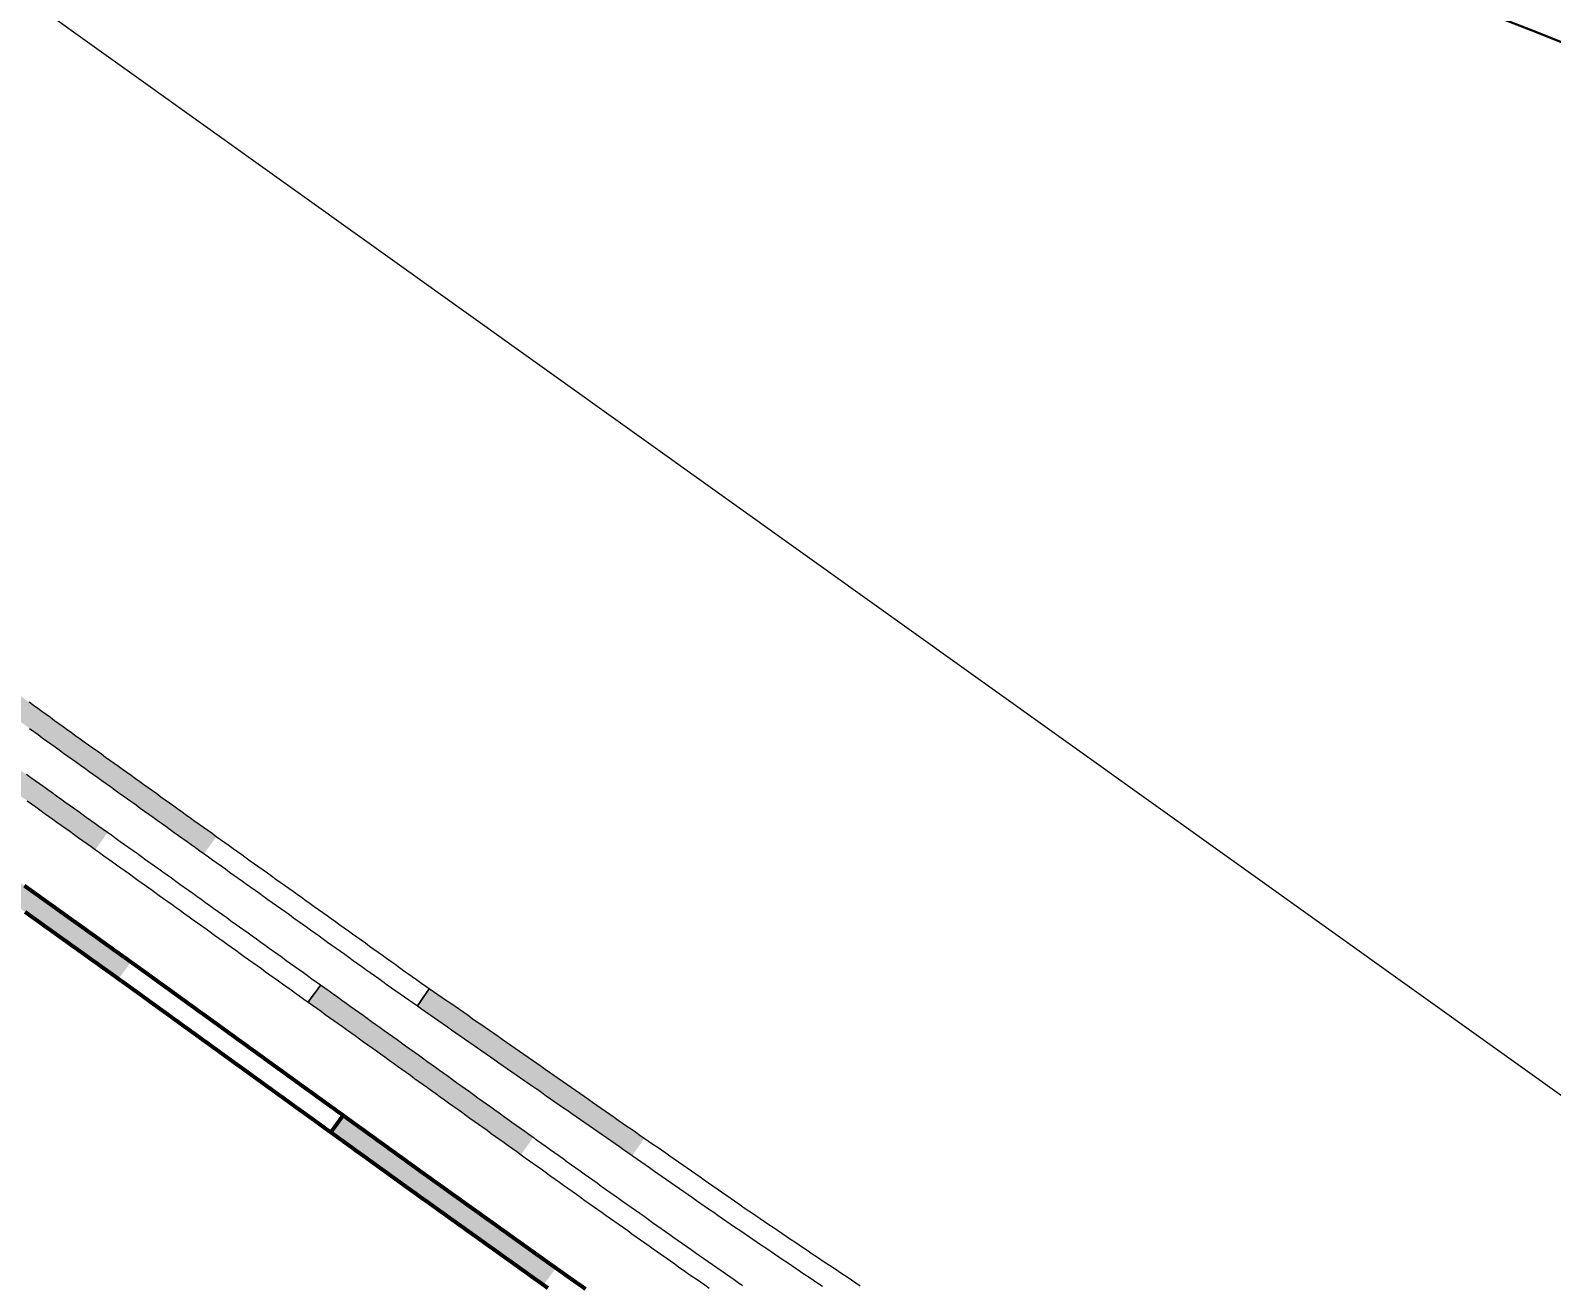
# Model space of a CAD drawing. Header units: inches. Extents: x 36473197 to 36486087, y 3899343 to 3911260.
# Drawn here: x 36483505.3 to 36483621.5, y 3904587.4 to 3904683.3 of the extents above; entities that cross this region are included whole.
import ezdxf

# ---------------------------------------------------------------- set-up
doc = ezdxf.new("R2010")
doc.units = ezdxf.units.IN
doc.header["$MEASUREMENT"] = 0
doc.layers.get('0').update_dxf_attribs({"lineweight": 0})
doc.layers.get('Defpoints').update_dxf_attribs({"lineweight": 0})
doc.layers.add('保护煤柱', color=7, linetype='Continuous', lineweight=0, true_color=0xff0042)
for name, color, linetype, lineweight in [('四盘区辅运巷', 7, 'Continuous', 0), ('西平正线', 7, 'Continuous', 0), ('钻孔', 7, 'Continuous', 0)]:
    doc.layers.add(name, color=color, linetype=linetype, lineweight=lineweight)
doc.styles.add('仿宋', font='simfang.ttf')
doc.linetypes.add('保护煤柱', pattern='A,0.0195,-0.001,[6,西北矿业高家堡煤矿2022年采掘接续图(2022.8.14).shx,S=1.01575e-06,R=0,X=0,Y=0],0.0195', length=0.04)
doc.linetypes.add('铁路', pattern='A,-0.01,[9,西北矿业高家堡煤矿2022年采掘接续图(2022.8.14).shx,S=1.5748e-06,R=0,X=0,Y=0.0004],-0.01,[10,西北矿业高家堡煤矿2022年采掘接续图(2022.8.14).shx,S=1.5748e-06,R=0,X=0,Y=0.0004]', length=0.02)
doc.dimstyles.get("Standard").update_dxf_attribs({"dimtxt": 30, "dimasz": 20, "dimexe": 0.18, "dimexo": 0.0625, "dimgap": 0.09, "dimtad": 1, "dimdec": 0, "dimzin": 0, "dimdsep": 46, "dimtxsty": '仿宋', "dimcen": 0.09, "dimclrd": 150, "dimclre": 150, "dimadec": 0, "dimazin": 0, "dimtfac": 1, "dimtdec": 0, "dimtofl": 0, "dimtmove": 0, "dimatfit": 3, "dimfxl": 1, "dimtolj": 1, "dimtzin": 0, "dimlwd": 0, "dimarcsym": 0})

# ---------------------------------------------------------------- blocks, each defined once
blk = doc.blocks.new('lr_block_12_1')
for points in [[(812.52, 102.39), (812.2, 102.63), (811.87, 102.86), (811.55, 103.09), (811.22, 103.32), (810.9, 103.56), (810.57, 103.79), (810.25, 104.02), (809.92, 104.26), (809.6, 104.49), (809.27, 104.72), (808.95, 104.96), (808.62, 105.19), (808.3, 105.42), (807.97, 105.65), (807.64, 105.89), (807.32, 106.12), (806.99, 106.35), (806.67, 106.59), (806.34, 106.82), (806.02, 107.05), (805.69, 107.28), (805.37, 107.52), (805.04, 107.75), (804.72, 107.98), (804.39, 108.22), (804.07, 108.45), (803.74, 108.68), (803.42, 108.91), (803.09, 109.15), (802.77, 109.38), (802.44, 109.61), (802.12, 109.85), (801.79, 110.08), (801.47, 110.31), (801.14, 110.54), (800.81, 110.78), (800.49, 111.01), (800.16, 111.24), (799.84, 111.48), (799.51, 111.71), (799.19, 111.94), (798.86, 112.17), (798.54, 112.41), (798.21, 112.64), (797.89, 112.87), (797.56, 113.11), (797.24, 113.34), (796.91, 113.57), (796.59, 113.8), (796.26, 114.04), (796.03, 113.71), (795.8, 113.39), (795.56, 113.06), (795.33, 112.74), (795.66, 112.5), (795.98, 112.27), (796.31, 112.04), (796.63, 111.8), (796.96, 111.57), (797.28, 111.34), (797.61, 111.11), (797.93, 110.87), (798.26, 110.64), (798.58, 110.41), (798.91, 110.17), (799.23, 109.94), (799.56, 109.71), (799.88, 109.48), (800.21, 109.24), (800.53, 109.01), (800.86, 108.78), (801.18, 108.54), (801.51, 108.31), (801.83, 108.08), (802.16, 107.85), (802.49, 107.61), (802.81, 107.38), (803.14, 107.15), (803.46, 106.91), (803.79, 106.68), (804.11, 106.45), (804.44, 106.22), (804.76, 105.98), (805.09, 105.75), (805.41, 105.52), (805.74, 105.28), (806.06, 105.05), (806.39, 104.82), (806.71, 104.59), (807.04, 104.35), (807.36, 104.12), (807.69, 103.89), (808.01, 103.65), (808.34, 103.42), (808.66, 103.19), (808.99, 102.96), (809.31, 102.72), (809.64, 102.49), (809.97, 102.26), (810.29, 102.02), (810.62, 101.79), (810.94, 101.56), (811.27, 101.33), (811.59, 101.09), (811.82, 101.42), (812.06, 101.74), (812.29, 102.07)], [(844.98, 79.02), (844.66, 79.25), (844.33, 79.48), (844, 79.72), (843.68, 79.95), (843.35, 80.18), (843.03, 80.41), (842.7, 80.65), (842.38, 80.88), (842.05, 81.11), (841.73, 81.34), (841.4, 81.58), (841.08, 81.81), (840.75, 82.04), (840.43, 82.28), (840.1, 82.51), (839.77, 82.74), (839.45, 82.97), (839.12, 83.21), (838.8, 83.44), (838.47, 83.67), (838.15, 83.9), (837.82, 84.14), (837.5, 84.37), (837.17, 84.6), (836.85, 84.83), (836.52, 85.07), (836.2, 85.3), (835.87, 85.53), (835.55, 85.76), (835.22, 86), (834.89, 86.23), (834.57, 86.46), (834.25, 86.7), (833.92, 86.93), (833.6, 87.16), (833.28, 87.4), (832.95, 87.63), (832.63, 87.87), (832.3, 88.1), (831.98, 88.34), (831.65, 88.57), (831.33, 88.8), (831.01, 89.04), (830.68, 89.27), (830.36, 89.51), (830.03, 89.74), (829.71, 89.97), (829.38, 90.21), (829.06, 90.44), (828.74, 90.68), (828.5, 90.35), (828.27, 90.03), (828.03, 89.7), (827.8, 89.38), (828.12, 89.15), (828.45, 88.91), (828.77, 88.68), (829.1, 88.44), (829.42, 88.21), (829.74, 87.97), (830.07, 87.74), (830.39, 87.51), (830.72, 87.27), (831.04, 87.04), (831.37, 86.8), (831.69, 86.57), (832.01, 86.34), (832.34, 86.1), (832.66, 85.87), (832.99, 85.63), (833.31, 85.4), (833.64, 85.16), (833.96, 84.93), (834.29, 84.7), (834.61, 84.46), (834.94, 84.23), (835.27, 84), (835.59, 83.77), (835.92, 83.53), (836.24, 83.3), (836.57, 83.07), (836.89, 82.83), (837.22, 82.6), (837.54, 82.37), (837.87, 82.14), (838.19, 81.9), (838.52, 81.67), (838.84, 81.44), (839.17, 81.21), (839.5, 80.97), (839.82, 80.74), (840.15, 80.51), (840.47, 80.28), (840.8, 80.04), (841.12, 79.81), (841.45, 79.58), (841.77, 79.35), (842.1, 79.11), (842.42, 78.88), (842.75, 78.65), (843.07, 78.41), (843.4, 78.18), (843.73, 77.95), (844.05, 77.72), (844.28, 78.04), (844.52, 78.37), (844.75, 78.69)]]:
    blk.add_hatch(color=7).paths.add_polyline_path(points, flags=17)
at = {"color": 7, "const_width": 0.3}
for points in [[(828.74, 90.68), (828.41, 90.91), (828.09, 91.15), (827.76, 91.38), (827.44, 91.61), (827.11, 91.85), (826.79, 92.08), (826.47, 92.32), (826.14, 92.55), (825.82, 92.78), (825.49, 93.02), (825.17, 93.25), (824.84, 93.49), (824.52, 93.72), (824.2, 93.96), (823.87, 94.19), (823.55, 94.42), (823.22, 94.66), (822.9, 94.89), (822.58, 95.13), (822.25, 95.36), (821.93, 95.6), (821.6, 95.83), (821.28, 96.07), (820.96, 96.3), (820.63, 96.53), (820.31, 96.77), (819.98, 97), (819.66, 97.24), (819.34, 97.47), (819.01, 97.71), (818.69, 97.94), (818.36, 98.18), (818.04, 98.41), (817.71, 98.64), (817.39, 98.88), (817.07, 99.11), (816.74, 99.35), (816.42, 99.58), (816.09, 99.82), (815.77, 100.05), (815.45, 100.29), (815.12, 100.52), (814.8, 100.75), (814.47, 100.99), (814.15, 101.22), (813.83, 101.46), (813.5, 101.69), (813.17, 101.93), (812.85, 102.16), (812.52, 102.39), (812.2, 102.63), (811.87, 102.86), (811.55, 103.09), (811.22, 103.32), (810.9, 103.56), (810.57, 103.79), (810.25, 104.02), (809.92, 104.26), (809.6, 104.49), (809.27, 104.72), (808.95, 104.96), (808.62, 105.19), (808.3, 105.42), (807.97, 105.65), (807.64, 105.89), (807.32, 106.12), (806.99, 106.35), (806.67, 106.59), (806.34, 106.82), (806.02, 107.05), (805.69, 107.28), (805.37, 107.52), (805.04, 107.75), (804.72, 107.98), (804.39, 108.22)], [(804.44, 106.22), (804.76, 105.98), (805.09, 105.75), (805.41, 105.52), (805.74, 105.28), (806.06, 105.05), (806.39, 104.82), (806.71, 104.59), (807.04, 104.35), (807.36, 104.12), (807.69, 103.89), (808.01, 103.65), (808.34, 103.42), (808.66, 103.19), (808.99, 102.96), (809.31, 102.72), (809.64, 102.49), (809.97, 102.26), (810.29, 102.02), (810.62, 101.79), (810.94, 101.56), (811.27, 101.33), (811.59, 101.09), (811.92, 100.86), (812.24, 100.63), (812.57, 100.39), (812.89, 100.16), (813.21, 99.93), (813.54, 99.69), (813.86, 99.46), (814.18, 99.22), (814.51, 98.99), (814.83, 98.75), (815.16, 98.52), (815.48, 98.29), (815.8, 98.05), (816.13, 97.82), (816.45, 97.58), (816.78, 97.35), (817.1, 97.11), (817.43, 96.88), (817.75, 96.64), (818.07, 96.41), (818.4, 96.18), (818.72, 95.94), (819.05, 95.71), (819.37, 95.47), (819.69, 95.24), (820.02, 95), (820.34, 94.77), (820.67, 94.53), (820.99, 94.3), (821.31, 94.07), (821.64, 93.83), (821.96, 93.6), (822.29, 93.36), (822.61, 93.13), (822.93, 92.89), (823.26, 92.66), (823.58, 92.42), (823.91, 92.19), (824.23, 91.96), (824.56, 91.72), (824.88, 91.49), (825.2, 91.25), (825.53, 91.02), (825.85, 90.79), (826.18, 90.55), (826.5, 90.32), (826.83, 90.08), (827.15, 89.85), (827.47, 89.61), (827.8, 89.38), (828.03, 89.7), (828.27, 90.03), (828.5, 90.35), (828.74, 90.68)], [(847.26, 77.41), (846.94, 77.64), (846.61, 77.87), (846.28, 78.1), (845.95, 78.33), (845.63, 78.56), (845.31, 78.79), (844.98, 79.02), (844.66, 79.25), (844.33, 79.48), (844, 79.72), (843.68, 79.95), (843.35, 80.18), (843.03, 80.41), (842.7, 80.65), (842.38, 80.88), (842.05, 81.11), (841.73, 81.34), (841.4, 81.58), (841.08, 81.81), (840.75, 82.04), (840.43, 82.28), (840.1, 82.51), (839.77, 82.74), (839.45, 82.97), (839.12, 83.21), (838.8, 83.44), (838.47, 83.67), (838.15, 83.9), (837.82, 84.14), (837.5, 84.37), (837.17, 84.6), (836.85, 84.83), (836.52, 85.07), (836.2, 85.3), (835.87, 85.53), (835.55, 85.76), (835.22, 86), (834.89, 86.23), (834.57, 86.46), (834.25, 86.7), (833.92, 86.93), (833.6, 87.16), (833.28, 87.4), (832.95, 87.63), (832.63, 87.87), (832.3, 88.1), (831.98, 88.34), (831.65, 88.57), (831.33, 88.8), (831.01, 89.04), (830.68, 89.27), (830.36, 89.51), (830.03, 89.74), (829.71, 89.97), (829.38, 90.21), (829.06, 90.44), (828.74, 90.68), (828.5, 90.35), (828.27, 90.03), (828.03, 89.7), (827.8, 89.38), (828.12, 89.15), (828.45, 88.91), (828.77, 88.68), (829.1, 88.44), (829.42, 88.21), (829.74, 87.97), (830.07, 87.74), (830.39, 87.51), (830.72, 87.27), (831.04, 87.04), (831.37, 86.8), (831.69, 86.57), (832.01, 86.34), (832.34, 86.1), (832.66, 85.87), (832.99, 85.63), (833.31, 85.4), (833.64, 85.16), (833.96, 84.93), (834.29, 84.7), (834.61, 84.46), (834.94, 84.23), (835.27, 84), (835.59, 83.77), (835.92, 83.53), (836.24, 83.3), (836.57, 83.07), (836.89, 82.83), (837.22, 82.6), (837.54, 82.37), (837.87, 82.14), (838.19, 81.9), (838.52, 81.67), (838.84, 81.44), (839.17, 81.21), (839.5, 80.97), (839.82, 80.74), (840.15, 80.51), (840.47, 80.28), (840.8, 80.04), (841.12, 79.81), (841.45, 79.58), (841.77, 79.35), (842.1, 79.11), (842.42, 78.88), (842.75, 78.65), (843.07, 78.41), (843.4, 78.18), (843.73, 77.95), (844.05, 77.72), (844.38, 77.48)]]:
    blk.add_lwpolyline(points, dxfattribs=at)
blk = doc.blocks.new('*D205')
at = {"layer": 'Defpoints', "color": 0, "transparency": 16777216}
for p in [(36485936.09, 3904772.87), (36482207.75, 3899448.44), (36482358.83, 3899342.66)]:
    blk.add_point(p, dxfattribs=at)
at = {"layer": '四盘区辅运巷', "color": 150, "lineweight": -2, "transparency": 16777216}
for p, q in [((36485936.14, 3904772.84), (36486087.31, 3904666.98)), ((36482207.81, 3899448.41), (36482358.98, 3899342.55))]:
    blk.add_line(p, q, dxfattribs=at)
at = {"layer": '四盘区辅运巷', "color": 150, "lineweight": 0, "transparency": 16777216}
blk.add_line((36486075.69, 3904650.7), (36482370.3, 3899359.04), dxfattribs=at)
at = {"layer": '四盘区辅运巷', "color": 150, "transparency": 16777216}
for points in [[(36486072.96, 3904652.61), (36486078.42, 3904648.79), (36486087.16, 3904667.08)], [(36482367.57, 3899360.95), (36482373.03, 3899357.13), (36482358.83, 3899342.66)]]:
    blk.add_solid(points, dxfattribs=at)
at = {"layer": '四盘区辅运巷', "color": 0, "transparency": 16777216, "insert": (36484210.49, 3902013.62), "char_height": 30, "attachment_point": 5, "rotation": 54.9991, "style": '仿宋'}
blk.add_mtext('\\A1;650', dxfattribs=at)

msp = doc.modelspace()

# ---------------------------------------------------------------- hatches: boundary and pattern name
at = {"layer": '西平正线'}
for points in [[(36483511.17, 3904621.99), (36483510.85, 3904622.22), (36483510.52, 3904622.45), (36483510.2, 3904622.69), (36483509.87, 3904622.92), (36483509.55, 3904623.15), (36483509.22, 3904623.39), (36483508.9, 3904623.62), (36483508.57, 3904623.85), (36483508.25, 3904624.09), (36483507.92, 3904624.32), (36483507.6, 3904624.55), (36483507.27, 3904624.78), (36483506.95, 3904625.02), (36483506.62, 3904625.25), (36483506.3, 3904625.48), (36483505.97, 3904625.72), (36483505.65, 3904625.95), (36483505.32, 3904626.18), (36483504.99, 3904626.42), (36483504.67, 3904626.65), (36483504.34, 3904626.88), (36483504.02, 3904627.11), (36483503.69, 3904627.35), (36483503.37, 3904627.58), (36483503.04, 3904627.81), (36483502.72, 3904628.05), (36483502.39, 3904628.28), (36483502.07, 3904628.51), (36483501.74, 3904628.74), (36483501.42, 3904628.98), (36483501.09, 3904629.21), (36483500.77, 3904629.44), (36483500.44, 3904629.68), (36483500.12, 3904629.91), (36483499.79, 3904630.14), (36483499.47, 3904630.38), (36483499.14, 3904630.61), (36483498.82, 3904630.84), (36483498.49, 3904631.07), (36483498.17, 3904631.31), (36483497.84, 3904631.54), (36483497.51, 3904631.77), (36483497.19, 3904632), (36483496.86, 3904632.24), (36483496.54, 3904632.47), (36483496.21, 3904632.7), (36483495.89, 3904632.94), (36483495.56, 3904633.17), (36483495.24, 3904633.4), (36483494.91, 3904633.63), (36483494.68, 3904633.31), (36483494.45, 3904632.98), (36483494.21, 3904632.66), (36483493.98, 3904632.33), (36483494.31, 3904632.1), (36483494.63, 3904631.87), (36483494.96, 3904631.63), (36483495.28, 3904631.4), (36483495.61, 3904631.17), (36483495.93, 3904630.94), (36483496.26, 3904630.7), (36483496.58, 3904630.47), (36483496.91, 3904630.24), (36483497.23, 3904630.01), (36483497.56, 3904629.77), (36483497.88, 3904629.54), (36483498.21, 3904629.31), (36483498.54, 3904629.07), (36483498.86, 3904628.84), (36483499.19, 3904628.61), (36483499.51, 3904628.38), (36483499.84, 3904628.14), (36483500.16, 3904627.91), (36483500.49, 3904627.68), (36483500.81, 3904627.44), (36483501.14, 3904627.21), (36483501.46, 3904626.98), (36483501.79, 3904626.75), (36483502.11, 3904626.51), (36483502.44, 3904626.28), (36483502.76, 3904626.05), (36483503.09, 3904625.81), (36483503.41, 3904625.58), (36483503.74, 3904625.35), (36483504.06, 3904625.11), (36483504.39, 3904624.88), (36483504.71, 3904624.65), (36483505.04, 3904624.42), (36483505.36, 3904624.18), (36483505.69, 3904623.95), (36483506.01, 3904623.72), (36483506.34, 3904623.48), (36483506.66, 3904623.25), (36483506.99, 3904623.02), (36483507.31, 3904622.78), (36483507.64, 3904622.55), (36483507.96, 3904622.32), (36483508.29, 3904622.09), (36483508.62, 3904621.85), (36483508.94, 3904621.62), (36483509.27, 3904621.39), (36483509.59, 3904621.15), (36483509.92, 3904620.92), (36483510.24, 3904620.69), (36483510.47, 3904621.01), (36483510.71, 3904621.34), (36483510.94, 3904621.66)], [(36483519.48, 3904621.68), (36483519.16, 3904621.91), (36483518.83, 3904622.15), (36483518.51, 3904622.38), (36483518.18, 3904622.61), (36483517.85, 3904622.85), (36483517.53, 3904623.08), (36483517.2, 3904623.31), (36483516.88, 3904623.54), (36483516.55, 3904623.78), (36483516.23, 3904624.01), (36483515.9, 3904624.24), (36483515.58, 3904624.48), (36483515.25, 3904624.71), (36483514.93, 3904624.94), (36483514.6, 3904625.17), (36483514.28, 3904625.41), (36483513.95, 3904625.64), (36483513.63, 3904625.87), (36483513.3, 3904626.1), (36483512.97, 3904626.34), (36483512.65, 3904626.57), (36483512.32, 3904626.8), (36483512, 3904627.04), (36483511.67, 3904627.27), (36483511.35, 3904627.5), (36483511.02, 3904627.73), (36483510.7, 3904627.97), (36483510.37, 3904628.2), (36483510.05, 3904628.43), (36483509.72, 3904628.66), (36483509.4, 3904628.9), (36483509.08, 3904629.13), (36483508.75, 3904629.36), (36483508.43, 3904629.6), (36483508.1, 3904629.83), (36483507.78, 3904630.07), (36483507.46, 3904630.3), (36483507.13, 3904630.54), (36483506.81, 3904630.77), (36483506.49, 3904631.01), (36483506.16, 3904631.24), (36483505.84, 3904631.48), (36483505.51, 3904631.71), (36483505.19, 3904631.95), (36483504.87, 3904632.18), (36483504.54, 3904632.42), (36483504.22, 3904632.65), (36483503.89, 3904632.88), (36483503.57, 3904633.12), (36483503.25, 3904633.35), (36483503.01, 3904633.03), (36483502.78, 3904632.71), (36483502.54, 3904632.38), (36483502.31, 3904632.06), (36483502.63, 3904631.82), (36483502.96, 3904631.59), (36483503.28, 3904631.35), (36483503.6, 3904631.12), (36483503.93, 3904630.89), (36483504.25, 3904630.65), (36483504.57, 3904630.42), (36483504.9, 3904630.18), (36483505.22, 3904629.95), (36483505.55, 3904629.71), (36483505.87, 3904629.48), (36483506.19, 3904629.24), (36483506.52, 3904629.01), (36483506.84, 3904628.77), (36483507.16, 3904628.54), (36483507.49, 3904628.3), (36483507.81, 3904628.07), (36483508.14, 3904627.83), (36483508.47, 3904627.6), (36483508.79, 3904627.36), (36483509.12, 3904627.13), (36483509.44, 3904626.9), (36483509.77, 3904626.66), (36483510.09, 3904626.43), (36483510.42, 3904626.2), (36483510.74, 3904625.97), (36483511.07, 3904625.73), (36483511.39, 3904625.5), (36483511.72, 3904625.27), (36483512.04, 3904625.04), (36483512.37, 3904624.8), (36483512.69, 3904624.57), (36483513.02, 3904624.34), (36483513.35, 3904624.1), (36483513.67, 3904623.87), (36483514, 3904623.64), (36483514.32, 3904623.41), (36483514.65, 3904623.17), (36483514.97, 3904622.94), (36483515.3, 3904622.71), (36483515.62, 3904622.48), (36483515.95, 3904622.24), (36483516.27, 3904622.01), (36483516.6, 3904621.78), (36483516.92, 3904621.54), (36483517.25, 3904621.31), (36483517.57, 3904621.08), (36483517.9, 3904620.85), (36483518.22, 3904620.61), (36483518.55, 3904620.38), (36483518.78, 3904620.71), (36483519.02, 3904621.03), (36483519.25, 3904621.36)], [(36483543.69, 3904598.7), (36483543.36, 3904598.93), (36483543.04, 3904599.16), (36483542.71, 3904599.39), (36483542.39, 3904599.63), (36483542.06, 3904599.86), (36483541.74, 3904600.09), (36483541.41, 3904600.32), (36483541.09, 3904600.56), (36483540.76, 3904600.79), (36483540.44, 3904601.02), (36483540.11, 3904601.26), (36483539.79, 3904601.49), (36483539.46, 3904601.72), (36483539.14, 3904601.96), (36483538.81, 3904602.19), (36483538.49, 3904602.42), (36483538.17, 3904602.66), (36483537.84, 3904602.89), (36483537.52, 3904603.12), (36483537.19, 3904603.36), (36483536.87, 3904603.59), (36483536.54, 3904603.82), (36483536.22, 3904604.06), (36483535.89, 3904604.29), (36483535.57, 3904604.52), (36483535.24, 3904604.76), (36483534.92, 3904604.99), (36483534.59, 3904605.22), (36483534.27, 3904605.46), (36483533.94, 3904605.69), (36483533.62, 3904605.92), (36483533.29, 3904606.16), (36483532.96, 3904606.39), (36483532.64, 3904606.62), (36483532.31, 3904606.86), (36483531.99, 3904607.09), (36483531.66, 3904607.32), (36483531.34, 3904607.55), (36483531.01, 3904607.79), (36483530.69, 3904608.02), (36483530.36, 3904608.25), (36483530.04, 3904608.48), (36483529.71, 3904608.72), (36483529.39, 3904608.95), (36483529.06, 3904609.18), (36483528.74, 3904609.42), (36483528.41, 3904609.65), (36483528.09, 3904609.88), (36483527.76, 3904610.11), (36483527.43, 3904610.35), (36483527.2, 3904610.02), (36483526.97, 3904609.7), (36483526.74, 3904609.37), (36483526.5, 3904609.05), (36483526.83, 3904608.81), (36483527.15, 3904608.58), (36483527.48, 3904608.35), (36483527.8, 3904608.11), (36483528.13, 3904607.88), (36483528.46, 3904607.65), (36483528.78, 3904607.42), (36483529.11, 3904607.18), (36483529.43, 3904606.95), (36483529.76, 3904606.72), (36483530.08, 3904606.49), (36483530.41, 3904606.25), (36483530.73, 3904606.02), (36483531.06, 3904605.79), (36483531.38, 3904605.55), (36483531.71, 3904605.32), (36483532.03, 3904605.09), (36483532.36, 3904604.86), (36483532.68, 3904604.62), (36483533.01, 3904604.39), (36483533.33, 3904604.16), (36483533.66, 3904603.92), (36483533.98, 3904603.69), (36483534.31, 3904603.46), (36483534.63, 3904603.22), (36483534.96, 3904602.99), (36483535.28, 3904602.76), (36483535.61, 3904602.52), (36483535.93, 3904602.29), (36483536.26, 3904602.06), (36483536.58, 3904601.82), (36483536.91, 3904601.59), (36483537.23, 3904601.36), (36483537.56, 3904601.12), (36483537.88, 3904600.89), (36483538.21, 3904600.66), (36483538.53, 3904600.42), (36483538.86, 3904600.19), (36483539.18, 3904599.96), (36483539.51, 3904599.72), (36483539.83, 3904599.49), (36483540.16, 3904599.26), (36483540.48, 3904599.02), (36483540.81, 3904598.79), (36483541.13, 3904598.56), (36483541.46, 3904598.32), (36483541.78, 3904598.09), (36483542.11, 3904597.86), (36483542.43, 3904597.63), (36483542.76, 3904597.39), (36483542.99, 3904597.72), (36483543.22, 3904598.04), (36483543.46, 3904598.37)], [(36483552.16, 3904598.64), (36483551.84, 3904598.87), (36483551.51, 3904599.1), (36483551.18, 3904599.33), (36483550.85, 3904599.55), (36483550.52, 3904599.78), (36483550.19, 3904600.01), (36483549.87, 3904600.24), (36483549.54, 3904600.47), (36483549.21, 3904600.7), (36483548.88, 3904600.93), (36483548.55, 3904601.15), (36483548.23, 3904601.38), (36483547.9, 3904601.61), (36483547.57, 3904601.84), (36483547.24, 3904602.07), (36483546.91, 3904602.3), (36483546.58, 3904602.53), (36483546.26, 3904602.75), (36483545.93, 3904602.98), (36483545.6, 3904603.21), (36483545.27, 3904603.44), (36483544.94, 3904603.67), (36483544.61, 3904603.9), (36483544.29, 3904604.13), (36483543.96, 3904604.35), (36483543.63, 3904604.58), (36483543.3, 3904604.81), (36483542.97, 3904605.04), (36483542.64, 3904605.27), (36483542.32, 3904605.5), (36483541.99, 3904605.73), (36483541.66, 3904605.95), (36483541.33, 3904606.18), (36483541, 3904606.41), (36483540.68, 3904606.64), (36483540.35, 3904606.87), (36483540.02, 3904607.1), (36483539.69, 3904607.33), (36483539.36, 3904607.55), (36483539.03, 3904607.78), (36483538.71, 3904608.01), (36483538.38, 3904608.24), (36483538.05, 3904608.47), (36483537.72, 3904608.7), (36483537.39, 3904608.93), (36483537.06, 3904609.15), (36483536.74, 3904609.38), (36483536.41, 3904609.61), (36483536.08, 3904609.84), (36483535.75, 3904610.07), (36483535.52, 3904609.74), (36483535.29, 3904609.41), (36483535.07, 3904609.08), (36483534.84, 3904608.76), (36483535.16, 3904608.53), (36483535.49, 3904608.3), (36483535.82, 3904608.07), (36483536.15, 3904607.84), (36483536.48, 3904607.61), (36483536.81, 3904607.38), (36483537.13, 3904607.16), (36483537.46, 3904606.93), (36483537.79, 3904606.7), (36483538.12, 3904606.47), (36483538.45, 3904606.24), (36483538.78, 3904606.01), (36483539.1, 3904605.78), (36483539.43, 3904605.56), (36483539.76, 3904605.33), (36483540.09, 3904605.1), (36483540.42, 3904604.87), (36483540.75, 3904604.64), (36483541.07, 3904604.41), (36483541.4, 3904604.18), (36483541.73, 3904603.96), (36483542.06, 3904603.73), (36483542.39, 3904603.5), (36483542.72, 3904603.27), (36483543.04, 3904603.04), (36483543.37, 3904602.81), (36483543.7, 3904602.58), (36483544.03, 3904602.36), (36483544.36, 3904602.13), (36483544.68, 3904601.9), (36483545.01, 3904601.67), (36483545.34, 3904601.44), (36483545.67, 3904601.21), (36483546, 3904600.98), (36483546.33, 3904600.76), (36483546.65, 3904600.53), (36483546.98, 3904600.3), (36483547.31, 3904600.07), (36483547.64, 3904599.84), (36483547.97, 3904599.61), (36483548.3, 3904599.38), (36483548.62, 3904599.16), (36483548.95, 3904598.93), (36483549.28, 3904598.7), (36483549.61, 3904598.47), (36483549.94, 3904598.24), (36483550.27, 3904598.01), (36483550.59, 3904597.78), (36483550.92, 3904597.56), (36483551.25, 3904597.33), (36483551.48, 3904597.66), (36483551.71, 3904597.98), (36483551.94, 3904598.31)]]:
    msp.add_hatch(color=7, dxfattribs=at).paths.add_polyline_path(points, flags=17)

# ---------------------------------------------------------------- linework, layer by layer
at = {"layer": '保护煤柱', "color": 1, "linetype": '保护煤柱', "lineweight": 30, "ltscale": 3750, "true_color": 0xff0000}
msp.add_arc((36483469.79, 3904301.87, -0.2), 409.89, 20.0688, 110.5483, dxfattribs=at)
at = {"layer": '西平正线', "color": 7, "linetype": 'Continuous', "lineweight": 0, "flags": 128}
for points in [[(36483535.75, 3904610.07), (36483535.42, 3904610.3), (36483535.09, 3904610.53), (36483534.77, 3904610.75), (36483534.44, 3904610.98), (36483534.12, 3904611.21), (36483533.79, 3904611.44), (36483533.47, 3904611.67), (36483533.14, 3904611.91), (36483532.82, 3904612.14), (36483532.49, 3904612.37), (36483532.17, 3904612.61), (36483531.84, 3904612.84), (36483531.52, 3904613.07), (36483531.19, 3904613.3), (36483530.87, 3904613.54), (36483530.54, 3904613.77), (36483530.22, 3904614), (36483529.89, 3904614.23), (36483529.57, 3904614.47), (36483529.24, 3904614.7), (36483528.92, 3904614.93), (36483528.59, 3904615.17), (36483528.26, 3904615.4), (36483527.94, 3904615.63), (36483527.61, 3904615.86), (36483527.29, 3904616.1), (36483526.96, 3904616.33), (36483526.64, 3904616.56), (36483526.31, 3904616.79), (36483525.99, 3904617.03), (36483525.66, 3904617.26), (36483525.34, 3904617.49), (36483525.01, 3904617.73), (36483524.69, 3904617.96), (36483524.36, 3904618.19), (36483524.04, 3904618.42), (36483523.71, 3904618.66), (36483523.38, 3904618.89), (36483523.06, 3904619.12), (36483522.73, 3904619.35), (36483522.41, 3904619.59), (36483522.08, 3904619.82), (36483521.76, 3904620.05), (36483521.43, 3904620.29), (36483521.11, 3904620.52), (36483520.78, 3904620.75), (36483520.46, 3904620.98), (36483520.13, 3904621.22), (36483519.81, 3904621.45), (36483519.48, 3904621.68), (36483519.16, 3904621.91), (36483518.83, 3904622.15), (36483518.51, 3904622.38), (36483518.18, 3904622.61), (36483517.85, 3904622.85), (36483517.53, 3904623.08), (36483517.2, 3904623.31), (36483516.88, 3904623.54), (36483516.55, 3904623.78), (36483516.23, 3904624.01), (36483515.9, 3904624.24), (36483515.58, 3904624.48), (36483515.25, 3904624.71), (36483514.93, 3904624.94), (36483514.6, 3904625.17), (36483514.28, 3904625.41), (36483513.95, 3904625.64), (36483513.63, 3904625.87), (36483513.3, 3904626.1), (36483512.97, 3904626.34), (36483512.65, 3904626.57), (36483512.32, 3904626.8), (36483512, 3904627.04), (36483511.67, 3904627.27), (36483511.35, 3904627.5), (36483511.02, 3904627.73), (36483510.7, 3904627.97), (36483510.37, 3904628.2), (36483510.05, 3904628.43), (36483509.72, 3904628.66), (36483509.4, 3904628.9), (36483509.08, 3904629.13), (36483508.75, 3904629.36), (36483508.43, 3904629.6), (36483508.1, 3904629.83), (36483507.78, 3904630.07), (36483507.46, 3904630.3), (36483507.13, 3904630.54), (36483506.81, 3904630.77), (36483506.49, 3904631.01), (36483506.16, 3904631.24), (36483505.84, 3904631.48), (36483505.51, 3904631.71), (36483505.19, 3904631.95)], [(36483505.22, 3904629.95), (36483505.55, 3904629.71), (36483505.87, 3904629.48), (36483506.19, 3904629.24), (36483506.52, 3904629.01), (36483506.84, 3904628.77), (36483507.16, 3904628.54), (36483507.49, 3904628.3), (36483507.81, 3904628.07), (36483508.14, 3904627.83), (36483508.47, 3904627.6), (36483508.79, 3904627.36), (36483509.12, 3904627.13), (36483509.44, 3904626.9), (36483509.77, 3904626.66), (36483510.09, 3904626.43), (36483510.42, 3904626.2), (36483510.74, 3904625.97), (36483511.07, 3904625.73), (36483511.39, 3904625.5), (36483511.72, 3904625.27), (36483512.04, 3904625.04), (36483512.37, 3904624.8), (36483512.69, 3904624.57), (36483513.02, 3904624.34), (36483513.35, 3904624.1), (36483513.67, 3904623.87), (36483514, 3904623.64), (36483514.32, 3904623.41), (36483514.65, 3904623.17), (36483514.97, 3904622.94), (36483515.3, 3904622.71), (36483515.62, 3904622.48), (36483515.95, 3904622.24), (36483516.27, 3904622.01), (36483516.6, 3904621.78), (36483516.92, 3904621.54), (36483517.25, 3904621.31), (36483517.57, 3904621.08), (36483517.9, 3904620.85), (36483518.22, 3904620.61), (36483518.55, 3904620.38), (36483518.88, 3904620.15), (36483519.2, 3904619.92), (36483519.53, 3904619.68), (36483519.85, 3904619.45), (36483520.18, 3904619.22), (36483520.5, 3904618.98), (36483520.83, 3904618.75), (36483521.15, 3904618.52), (36483521.48, 3904618.29), (36483521.8, 3904618.05), (36483522.13, 3904617.82), (36483522.45, 3904617.59), (36483522.78, 3904617.36), (36483523.1, 3904617.12), (36483523.43, 3904616.89), (36483523.76, 3904616.66), (36483524.08, 3904616.42), (36483524.41, 3904616.19), (36483524.73, 3904615.96), (36483525.06, 3904615.73), (36483525.38, 3904615.49), (36483525.71, 3904615.26), (36483526.03, 3904615.03), (36483526.36, 3904614.79), (36483526.68, 3904614.56), (36483527.01, 3904614.33), (36483527.33, 3904614.1), (36483527.66, 3904613.86), (36483527.98, 3904613.63), (36483528.31, 3904613.4), (36483528.63, 3904613.17), (36483528.96, 3904612.93), (36483529.29, 3904612.7), (36483529.61, 3904612.47), (36483529.94, 3904612.23), (36483530.26, 3904612), (36483530.59, 3904611.77), (36483530.91, 3904611.54), (36483531.24, 3904611.3), (36483531.56, 3904611.07), (36483531.89, 3904610.84), (36483532.21, 3904610.61), (36483532.54, 3904610.37), (36483532.86, 3904610.14), (36483533.19, 3904609.91), (36483533.52, 3904609.67), (36483533.85, 3904609.44), (36483534.18, 3904609.21), (36483534.51, 3904608.98), (36483534.84, 3904608.76), (36483535.07, 3904609.08), (36483535.29, 3904609.41), (36483535.52, 3904609.74), (36483535.75, 3904610.07)], [(36483527.43, 3904610.35), (36483527.11, 3904610.58), (36483526.78, 3904610.81), (36483526.46, 3904611.05), (36483526.13, 3904611.28), (36483525.81, 3904611.51), (36483525.48, 3904611.74), (36483525.16, 3904611.98), (36483524.83, 3904612.21), (36483524.51, 3904612.44), (36483524.18, 3904612.68), (36483523.86, 3904612.91), (36483523.53, 3904613.14), (36483523.21, 3904613.37), (36483522.88, 3904613.61), (36483522.56, 3904613.84), (36483522.23, 3904614.07), (36483521.91, 3904614.3), (36483521.58, 3904614.54), (36483521.25, 3904614.77), (36483520.93, 3904615), (36483520.6, 3904615.24), (36483520.28, 3904615.47), (36483519.95, 3904615.7), (36483519.63, 3904615.93), (36483519.3, 3904616.17), (36483518.98, 3904616.4), (36483518.65, 3904616.63), (36483518.33, 3904616.87), (36483518, 3904617.1), (36483517.68, 3904617.33), (36483517.35, 3904617.56), (36483517.03, 3904617.8), (36483516.7, 3904618.03), (36483516.38, 3904618.26), (36483516.05, 3904618.5), (36483515.73, 3904618.73), (36483515.4, 3904618.96), (36483515.08, 3904619.19), (36483514.75, 3904619.43), (36483514.42, 3904619.66), (36483514.1, 3904619.89), (36483513.77, 3904620.13), (36483513.45, 3904620.36), (36483513.12, 3904620.59), (36483512.8, 3904620.82), (36483512.47, 3904621.06), (36483512.15, 3904621.29), (36483511.82, 3904621.52), (36483511.5, 3904621.76), (36483511.17, 3904621.99), (36483510.85, 3904622.22), (36483510.52, 3904622.45), (36483510.2, 3904622.69), (36483509.87, 3904622.92), (36483509.55, 3904623.15), (36483509.22, 3904623.39), (36483508.9, 3904623.62), (36483508.57, 3904623.85), (36483508.25, 3904624.09), (36483507.92, 3904624.32), (36483507.6, 3904624.55), (36483507.27, 3904624.78), (36483506.95, 3904625.02), (36483506.62, 3904625.25), (36483506.3, 3904625.48), (36483505.97, 3904625.72), (36483505.65, 3904625.95), (36483505.32, 3904626.18), (36483504.99, 3904626.42)], [(36483505.04, 3904624.42), (36483505.36, 3904624.18), (36483505.69, 3904623.95), (36483506.01, 3904623.72), (36483506.34, 3904623.48), (36483506.66, 3904623.25), (36483506.99, 3904623.02), (36483507.31, 3904622.78), (36483507.64, 3904622.55), (36483507.96, 3904622.32), (36483508.29, 3904622.09), (36483508.62, 3904621.85), (36483508.94, 3904621.62), (36483509.27, 3904621.39), (36483509.59, 3904621.15), (36483509.92, 3904620.92), (36483510.24, 3904620.69), (36483510.57, 3904620.46), (36483510.89, 3904620.22), (36483511.22, 3904619.99), (36483511.54, 3904619.76), (36483511.87, 3904619.52), (36483512.19, 3904619.29), (36483512.52, 3904619.06), (36483512.84, 3904618.83), (36483513.17, 3904618.59), (36483513.49, 3904618.36), (36483513.82, 3904618.13), (36483514.14, 3904617.89), (36483514.47, 3904617.66), (36483514.79, 3904617.43), (36483515.12, 3904617.2), (36483515.44, 3904616.96), (36483515.77, 3904616.73), (36483516.1, 3904616.5), (36483516.42, 3904616.26), (36483516.75, 3904616.03), (36483517.07, 3904615.8), (36483517.4, 3904615.57), (36483517.72, 3904615.33), (36483518.05, 3904615.1), (36483518.37, 3904614.87), (36483518.7, 3904614.63), (36483519.02, 3904614.4), (36483519.35, 3904614.17), (36483519.67, 3904613.94), (36483520, 3904613.7), (36483520.32, 3904613.47), (36483520.65, 3904613.24), (36483520.97, 3904613), (36483521.3, 3904612.77), (36483521.62, 3904612.54), (36483521.95, 3904612.31), (36483522.28, 3904612.07), (36483522.6, 3904611.84), (36483522.93, 3904611.61), (36483523.25, 3904611.37), (36483523.58, 3904611.14), (36483523.9, 3904610.91), (36483524.23, 3904610.68), (36483524.55, 3904610.44), (36483524.88, 3904610.21), (36483525.2, 3904609.98), (36483525.53, 3904609.74), (36483525.85, 3904609.51), (36483526.18, 3904609.28), (36483526.5, 3904609.05), (36483526.74, 3904609.37), (36483526.97, 3904609.7), (36483527.2, 3904610.02), (36483527.43, 3904610.35)], [(36483559.68, 3904587.38), (36483559.35, 3904587.61), (36483559.03, 3904587.84), (36483558.7, 3904588.07), (36483558.37, 3904588.3), (36483558.04, 3904588.52), (36483557.71, 3904588.75), (36483557.38, 3904588.98), (36483557.06, 3904589.21), (36483556.73, 3904589.44), (36483556.4, 3904589.67), (36483556.07, 3904589.9), (36483555.75, 3904590.12), (36483555.42, 3904590.35), (36483555.09, 3904590.58), (36483554.77, 3904590.81), (36483554.44, 3904591.04), (36483554.12, 3904591.28), (36483553.79, 3904591.51), (36483553.46, 3904591.74), (36483553.14, 3904591.97), (36483552.81, 3904592.2), (36483552.48, 3904592.43), (36483552.16, 3904592.66), (36483551.83, 3904592.89), (36483551.5, 3904593.13), (36483551.18, 3904593.36), (36483550.85, 3904593.59), (36483550.52, 3904593.82), (36483550.2, 3904594.05), (36483549.87, 3904594.28), (36483549.55, 3904594.51), (36483549.22, 3904594.74), (36483548.89, 3904594.97), (36483548.57, 3904595.21), (36483548.24, 3904595.44), (36483547.92, 3904595.67), (36483547.59, 3904595.9), (36483547.27, 3904596.13), (36483546.94, 3904596.37), (36483546.62, 3904596.6), (36483546.29, 3904596.83), (36483545.97, 3904597.07), (36483545.64, 3904597.3), (36483545.32, 3904597.53), (36483544.99, 3904597.76), (36483544.67, 3904598), (36483544.34, 3904598.23), (36483544.02, 3904598.46), (36483543.69, 3904598.7), (36483543.36, 3904598.93), (36483543.04, 3904599.16), (36483542.71, 3904599.39), (36483542.39, 3904599.63), (36483542.06, 3904599.86), (36483541.74, 3904600.09), (36483541.41, 3904600.32), (36483541.09, 3904600.56), (36483540.76, 3904600.79), (36483540.44, 3904601.02), (36483540.11, 3904601.26), (36483539.79, 3904601.49), (36483539.46, 3904601.72), (36483539.14, 3904601.96), (36483538.81, 3904602.19), (36483538.49, 3904602.42), (36483538.17, 3904602.66), (36483537.84, 3904602.89), (36483537.52, 3904603.12), (36483537.19, 3904603.36), (36483536.87, 3904603.59), (36483536.54, 3904603.82), (36483536.22, 3904604.06), (36483535.89, 3904604.29), (36483535.57, 3904604.52), (36483535.24, 3904604.76), (36483534.92, 3904604.99), (36483534.59, 3904605.22), (36483534.27, 3904605.46), (36483533.94, 3904605.69), (36483533.62, 3904605.92), (36483533.29, 3904606.16), (36483532.96, 3904606.39), (36483532.64, 3904606.62), (36483532.31, 3904606.86), (36483531.99, 3904607.09), (36483531.66, 3904607.32), (36483531.34, 3904607.55), (36483531.01, 3904607.79), (36483530.69, 3904608.02), (36483530.36, 3904608.25), (36483530.04, 3904608.48), (36483529.71, 3904608.72), (36483529.39, 3904608.95), (36483529.06, 3904609.18), (36483528.74, 3904609.42), (36483528.41, 3904609.65), (36483528.09, 3904609.88), (36483527.76, 3904610.11), (36483527.43, 3904610.35), (36483527.2, 3904610.02), (36483526.97, 3904609.7), (36483526.74, 3904609.37), (36483526.5, 3904609.05), (36483526.83, 3904608.81), (36483527.15, 3904608.58), (36483527.48, 3904608.35), (36483527.8, 3904608.11), (36483528.13, 3904607.88), (36483528.46, 3904607.65), (36483528.78, 3904607.42), (36483529.11, 3904607.18), (36483529.43, 3904606.95), (36483529.76, 3904606.72), (36483530.08, 3904606.49), (36483530.41, 3904606.25), (36483530.73, 3904606.02), (36483531.06, 3904605.79), (36483531.38, 3904605.55), (36483531.71, 3904605.32), (36483532.03, 3904605.09), (36483532.36, 3904604.86), (36483532.68, 3904604.62), (36483533.01, 3904604.39), (36483533.33, 3904604.16), (36483533.66, 3904603.92), (36483533.98, 3904603.69), (36483534.31, 3904603.46), (36483534.63, 3904603.22), (36483534.96, 3904602.99), (36483535.28, 3904602.76), (36483535.61, 3904602.52), (36483535.93, 3904602.29), (36483536.26, 3904602.06), (36483536.58, 3904601.82), (36483536.91, 3904601.59), (36483537.23, 3904601.36), (36483537.56, 3904601.12), (36483537.88, 3904600.89), (36483538.21, 3904600.66), (36483538.53, 3904600.42), (36483538.86, 3904600.19), (36483539.18, 3904599.96), (36483539.51, 3904599.72), (36483539.83, 3904599.49), (36483540.16, 3904599.26), (36483540.48, 3904599.02), (36483540.81, 3904598.79), (36483541.13, 3904598.56), (36483541.46, 3904598.32), (36483541.78, 3904598.09), (36483542.11, 3904597.86), (36483542.43, 3904597.63), (36483542.76, 3904597.39), (36483543.08, 3904597.16), (36483543.41, 3904596.93), (36483543.73, 3904596.7), (36483544.06, 3904596.46), (36483544.39, 3904596.23), (36483544.71, 3904596), (36483545.04, 3904595.76), (36483545.36, 3904595.53), (36483545.69, 3904595.3), (36483546.01, 3904595.07), (36483546.34, 3904594.83), (36483546.66, 3904594.6), (36483546.99, 3904594.37), (36483547.31, 3904594.14), (36483547.64, 3904593.9), (36483547.97, 3904593.67), (36483548.29, 3904593.44), (36483548.62, 3904593.21), (36483548.95, 3904592.98), (36483549.27, 3904592.74), (36483549.6, 3904592.51), (36483549.93, 3904592.28), (36483550.25, 3904592.05), (36483550.58, 3904591.82), (36483550.91, 3904591.59), (36483551.23, 3904591.36), (36483551.56, 3904591.13), (36483551.89, 3904590.9), (36483552.21, 3904590.66), (36483552.54, 3904590.43), (36483552.86, 3904590.2), (36483553.19, 3904589.97), (36483553.52, 3904589.74), (36483553.84, 3904589.51), (36483554.17, 3904589.28), (36483554.5, 3904589.05), (36483554.82, 3904588.81), (36483555.16, 3904588.58), (36483555.48, 3904588.35), (36483555.81, 3904588.12), (36483556.14, 3904587.9), (36483556.47, 3904587.67), (36483556.8, 3904587.44), (36483557.13, 3904587.21)], [(36483568.66, 3904587.36), (36483568.33, 3904587.58), (36483568, 3904587.8), (36483567.66, 3904588.03), (36483567.33, 3904588.25), (36483567, 3904588.47), (36483566.67, 3904588.69), (36483566.33, 3904588.92), (36483566, 3904589.14), (36483565.67, 3904589.36), (36483565.34, 3904589.58), (36483565.01, 3904589.8), (36483564.68, 3904590.03), (36483564.34, 3904590.25), (36483564.01, 3904590.48), (36483563.68, 3904590.7), (36483563.35, 3904590.92), (36483563.02, 3904591.15), (36483562.69, 3904591.37), (36483562.36, 3904591.6), (36483562.02, 3904591.82), (36483561.69, 3904592.04), (36483561.36, 3904592.27), (36483561.03, 3904592.49), (36483560.7, 3904592.72), (36483560.37, 3904592.94), (36483560.04, 3904593.16), (36483559.71, 3904593.38), (36483559.39, 3904593.61), (36483559.06, 3904593.84), (36483558.73, 3904594.07), (36483558.4, 3904594.3), (36483558.07, 3904594.53), (36483557.75, 3904594.76), (36483557.42, 3904594.98), (36483557.09, 3904595.21), (36483556.76, 3904595.44), (36483556.43, 3904595.67), (36483556.1, 3904595.9), (36483555.78, 3904596.13), (36483555.45, 3904596.36), (36483555.12, 3904596.58), (36483554.79, 3904596.81), (36483554.46, 3904597.04), (36483554.13, 3904597.27), (36483553.81, 3904597.5), (36483553.48, 3904597.73), (36483553.15, 3904597.96), (36483552.82, 3904598.18), (36483552.49, 3904598.41), (36483552.16, 3904598.64), (36483551.84, 3904598.87), (36483551.51, 3904599.1), (36483551.18, 3904599.33), (36483550.85, 3904599.55), (36483550.52, 3904599.78), (36483550.19, 3904600.01), (36483549.87, 3904600.24), (36483549.54, 3904600.47), (36483549.21, 3904600.7), (36483548.88, 3904600.93), (36483548.55, 3904601.15), (36483548.23, 3904601.38), (36483547.9, 3904601.61), (36483547.57, 3904601.84), (36483547.24, 3904602.07), (36483546.91, 3904602.3), (36483546.58, 3904602.53), (36483546.26, 3904602.75), (36483545.93, 3904602.98), (36483545.6, 3904603.21), (36483545.27, 3904603.44), (36483544.94, 3904603.67), (36483544.61, 3904603.9), (36483544.29, 3904604.13), (36483543.96, 3904604.35), (36483543.63, 3904604.58), (36483543.3, 3904604.81), (36483542.97, 3904605.04), (36483542.64, 3904605.27), (36483542.32, 3904605.5), (36483541.99, 3904605.73), (36483541.66, 3904605.95), (36483541.33, 3904606.18), (36483541, 3904606.41), (36483540.68, 3904606.64), (36483540.35, 3904606.87), (36483540.02, 3904607.1), (36483539.69, 3904607.33), (36483539.36, 3904607.55), (36483539.03, 3904607.78), (36483538.71, 3904608.01), (36483538.38, 3904608.24), (36483538.05, 3904608.47), (36483537.72, 3904608.7), (36483537.39, 3904608.93), (36483537.06, 3904609.15), (36483536.74, 3904609.38), (36483536.41, 3904609.61), (36483536.08, 3904609.84), (36483535.75, 3904610.07), (36483535.52, 3904609.74), (36483535.29, 3904609.41), (36483535.07, 3904609.08), (36483534.84, 3904608.76), (36483535.16, 3904608.53), (36483535.49, 3904608.3), (36483535.82, 3904608.07), (36483536.15, 3904607.84), (36483536.48, 3904607.61), (36483536.81, 3904607.38), (36483537.13, 3904607.16), (36483537.46, 3904606.93), (36483537.79, 3904606.7), (36483538.12, 3904606.47), (36483538.45, 3904606.24), (36483538.78, 3904606.01), (36483539.1, 3904605.78), (36483539.43, 3904605.56), (36483539.76, 3904605.33), (36483540.09, 3904605.1), (36483540.42, 3904604.87), (36483540.75, 3904604.64), (36483541.07, 3904604.41), (36483541.4, 3904604.18), (36483541.73, 3904603.96), (36483542.06, 3904603.73), (36483542.39, 3904603.5), (36483542.72, 3904603.27), (36483543.04, 3904603.04), (36483543.37, 3904602.81), (36483543.7, 3904602.58), (36483544.03, 3904602.36), (36483544.36, 3904602.13), (36483544.68, 3904601.9), (36483545.01, 3904601.67), (36483545.34, 3904601.44), (36483545.67, 3904601.21), (36483546, 3904600.98), (36483546.33, 3904600.76), (36483546.65, 3904600.53), (36483546.98, 3904600.3), (36483547.31, 3904600.07), (36483547.64, 3904599.84), (36483547.97, 3904599.61), (36483548.3, 3904599.38), (36483548.62, 3904599.16), (36483548.95, 3904598.93), (36483549.28, 3904598.7), (36483549.61, 3904598.47), (36483549.94, 3904598.24), (36483550.27, 3904598.01), (36483550.59, 3904597.78), (36483550.92, 3904597.56), (36483551.25, 3904597.33), (36483551.58, 3904597.1), (36483551.91, 3904596.87), (36483552.24, 3904596.64), (36483552.56, 3904596.41), (36483552.89, 3904596.18), (36483553.22, 3904595.96), (36483553.55, 3904595.73), (36483553.88, 3904595.5), (36483554.2, 3904595.27), (36483554.53, 3904595.04), (36483554.86, 3904594.81), (36483555.19, 3904594.59), (36483555.52, 3904594.36), (36483555.85, 3904594.13), (36483556.17, 3904593.9), (36483556.5, 3904593.67), (36483556.83, 3904593.44), (36483557.16, 3904593.21), (36483557.49, 3904592.99), (36483557.82, 3904592.76), (36483558.14, 3904592.53), (36483558.47, 3904592.3), (36483558.8, 3904592.07), (36483559.14, 3904591.84), (36483559.47, 3904591.62), (36483559.8, 3904591.39), (36483560.13, 3904591.17), (36483560.47, 3904590.94), (36483560.8, 3904590.72), (36483561.13, 3904590.49), (36483561.46, 3904590.27), (36483561.79, 3904590.05), (36483562.12, 3904589.82), (36483562.45, 3904589.6), (36483562.78, 3904589.37), (36483563.12, 3904589.15), (36483563.45, 3904588.93), (36483563.78, 3904588.7), (36483564.11, 3904588.48), (36483564.45, 3904588.25), (36483564.78, 3904588.03), (36483565.11, 3904587.81), (36483565.44, 3904587.59), (36483565.78, 3904587.36)]]:
    msp.add_lwpolyline(points, dxfattribs=at)
at = {"layer": '钻孔', "linetype": '铁路', "lineweight": 5, "ltscale": 5000, "flags": 128}
msp.add_lwpolyline([(36481842.61, 3905989.71), (36481864.1, 3905952.3), (36481945.18, 3905837.47), (36482000, 3905773.82), (36482065.96, 3905714.44), (36484236.57, 3904162.73), (36484432.16, 3904050.13), (36484500, 3904018.36), (36484788.71, 3903926.8)], dxfattribs=at)

# ---------------------------------------------------------------- block references
at = {"layer": '西平正线'}
msp.add_blockref('lr_block_12_1', (36482700.43, 3904509.72, -0.2), dxfattribs=at)

# ---------------------------------------------------------------- dimensions: what is measured, and where the dimension line sits
at = {"layer": '四盘区辅运巷'}
dim = msp.add_linear_dim(base=(36482358.83, 3899342.66), p1=(36485936.09, 3904772.87), p2=(36482207.75, 3899448.44), angle=54.9991, text='650', dimstyle='Standard', dxfattribs=at)
dim.commit()
dim.dimension.update_dxf_attribs({"geometry": '*D205', "text_midpoint": (36484222.99, 3902004.87), "dimtype": 160})

doc.saveas('drawing.dxf')
